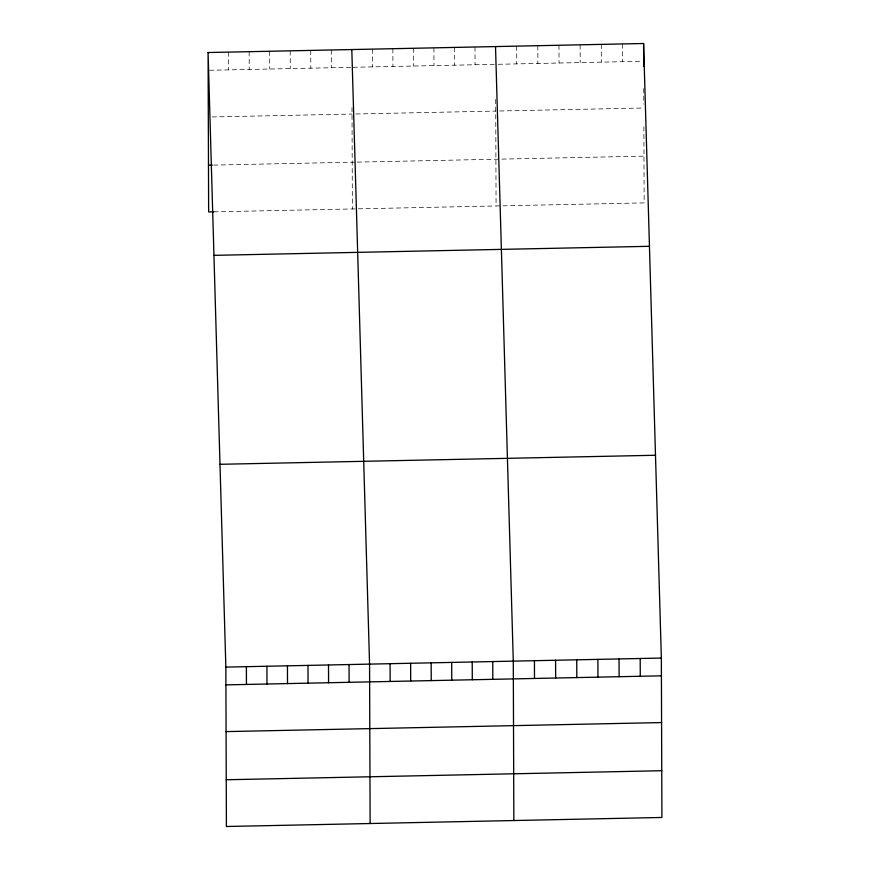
<?xml version="1.0" encoding="UTF-8"?>
<svg xmlns="http://www.w3.org/2000/svg" width="870" height="870" viewBox="0 0 870 870"><rect width="100%" height="100%" fill="white"/><g stroke="black" fill="none" stroke-linecap="round" stroke-linejoin="round"><path stroke-width="0.65" stroke-dasharray="4.35 3.26" d="M209.431 70.274L350.577 67.349M353.144 67.294L494.301 64.358M498.227 64.282L641.005 61.313M212.16 116.961L352.024 114.057M355.873 113.981L495.748 111.077M499.706 110.99L643.811 108M213.618 165.093L356.047 162.135M357.331 162.114L643.985 156.154M213.781 211.834L644.148 202.895L643.876 126.726M643.746 88.522L643.8 104.106M622.431 43.935L622.496 61.705M601.279 44.381L601.344 62.14M580.127 44.816L580.192 62.575M558.975 45.251L559.04 63.021M537.823 45.697L537.888 63.456M516.671 46.132L516.736 63.901M495.704 99.387L496.074 205.972M474.987 47.002L475.053 64.761M454.455 47.426L454.521 65.185M433.923 47.85L433.989 65.609M413.391 48.274L413.457 66.044M392.859 48.709L392.925 66.468M372.338 49.133L372.393 66.892M352.002 107.565L352.361 208.952M331.274 49.981L331.339 67.74M310.742 50.406L310.808 68.175M290.21 50.83L290.275 68.599M269.678 51.265L269.743 69.024M249.146 51.689L249.211 69.448M228.614 52.113L228.679 69.872"/><path stroke-width="1.3" d="M208.082 52.537L643.593 43.5L661.352 658.057L661.918 817.463L226.407 826.5L225.852 667.105L208.082 52.537L208.648 211.943L213.781 211.834M208.485 165.202L212.334 165.115M213.955 255.345L649.455 246.308M219.99 464.297L655.491 455.26M225.852 667.105L661.352 658.057M225.917 684.864L661.418 675.827M226.08 731.605L661.581 722.568M226.243 779.759L661.744 770.722M495.519 46.578L513.289 661.135L513.844 820.53M351.806 49.557L369.565 664.114L370.131 823.52M643.593 43.5L643.669 66.457M640.2 658.503L640.266 676.262M619.048 658.938L619.114 676.697M597.897 659.384L597.962 677.143M576.745 659.819L576.81 677.578M555.593 660.254L555.658 678.024M534.441 660.7L534.495 678.459M492.757 661.559L492.811 679.329M472.225 661.983L472.29 679.753M451.693 662.418L451.758 680.177M431.161 662.842L431.226 680.601M410.629 663.266L410.694 681.025M390.097 663.69L390.162 681.449M349.044 664.539L349.098 682.308M328.512 664.974L328.566 682.732M307.98 665.398L308.045 683.157M287.448 665.822L287.513 683.581M266.916 666.246L266.981 684.016M246.384 666.67L246.449 684.44"/></g></svg>
